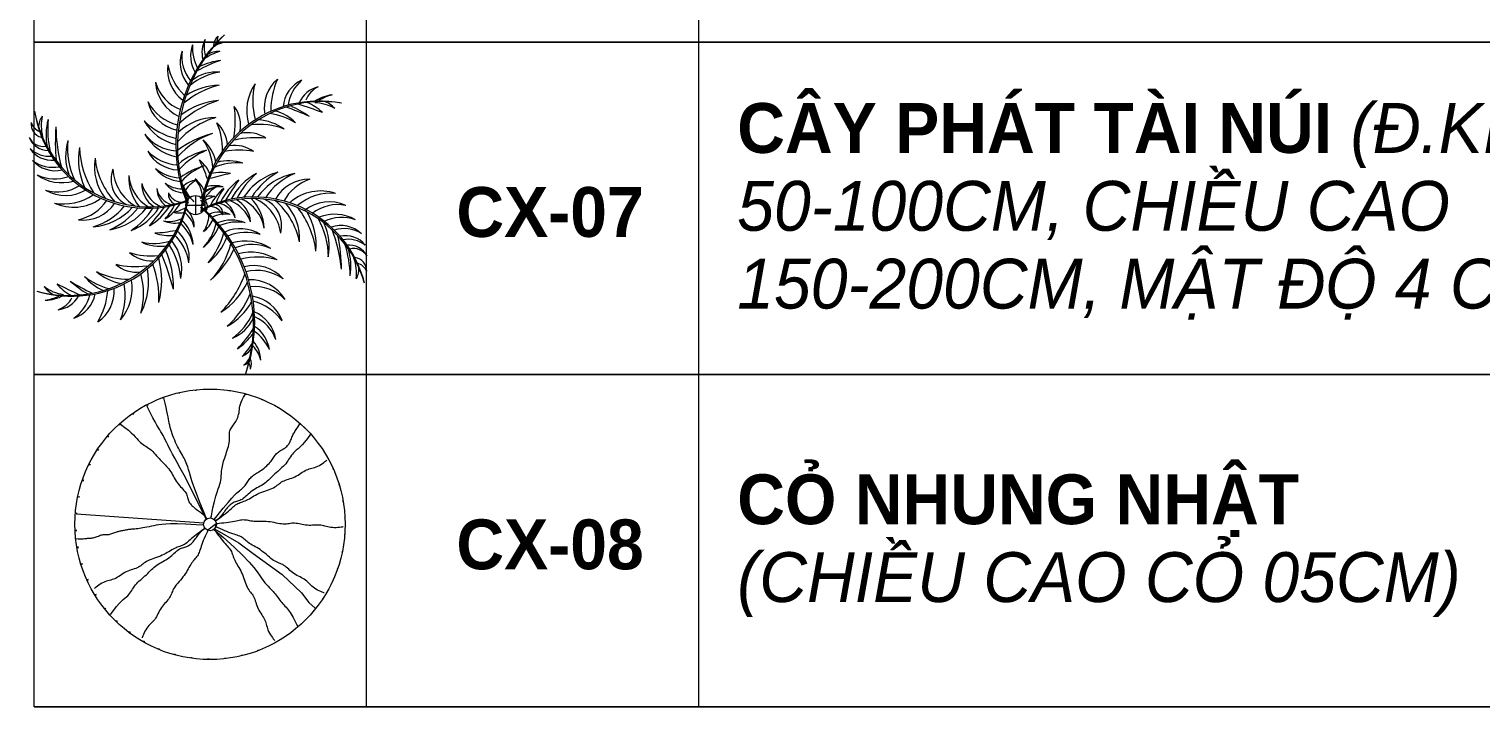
# Model space of a CAD drawing. Header units: millimetres. Extents: x 5357 to 259384, y -16348 to 109893.
# Drawn here: x 196796 to 214283, y 3292 to 11450 of the extents above; entities that cross this region are included whole.
import ezdxf

# ---------------------------------------------------------------- set-up
doc = ezdxf.new("R2010")
doc.units = ezdxf.units.MM
for name, color, linetype, lineweight in [('0-4', 94, 'Continuous', 9), ('A-DETL-THIN', 151, 'Continuous', 9), ('CAY PHAT TAI NUI_dwg-1', 7, 'Continuous', 9), ('G-ANNO-TEXT-1', 7, 'Continuous', 9), ('ke bong', 7, 'Continuous', 9), ('L-PLNT', 71, 'Continuous', 9)]:
    doc.layers.add(name, color=color, linetype=linetype, lineweight=lineweight)
doc.styles.add('Arial_B_2', font='arialbd_0.ttf', dxfattribs={"width": 0.95, "height": 600})

# ---------------------------------------------------------------- blocks, each defined once
blk = doc.blocks.new('CAY PHAT TAI NUI_dwg-2202034-CẢNH QUAN_GHI CHÚ KỸ THUẬT')
at = {"layer": 'ke bong'}
for p, q in [((5025, 9446), (5025, 9215)), ((4909, 9331), (5140, 9331))]:
    blk.add_line(p, q, dxfattribs=at)
blk.add_circle((5025, 9331), 115, dxfattribs=at)
for centre, radius, start, end in [((6607, 10045), 1817, 132.6655, 202.0611), ((6699, 10034), 1889, 134.4929, 201.0725), ((5359, 11127), 392, 160.4234, 210.435), ((5522, 11227), 533, 176.5724, 207.5063), ((5452, 11167), 348, 153.5375, 193.5552), ((5488, 11235), 358, 165.8758, 197.2634), ((5384, 11062), 221, 98.9889, 134.5565), ((5402, 11240), 159, 129.8765, 177.3831), ((5321, 11192), 92.7, 72.3495, 118.8394), ((5416, 11295), 133, 150.0492, 183.9567), ((5164, 10968), 475, 173.6919, 232.0994), ((5361, 11146), 681, 190.6526, 226.6689), ((5268, 11046), 426, 160.9738, 220.018), ((5316, 11118), 455, 171.5441, 219.4959), ((5790, 9672), 1475, 108.2479, 120.279), ((5457, 10174), 908, 98.1075, 114.8799), ((5458, 10661), 537, 105.1462, 127.4691), ((5302, 10919), 260, 86.5707, 121.104), ((5413, 10239), 698, 97.7367, 130.2132), ((5277, 10456), 476, 85.0356, 127.2973), ((6307, 10502), 453, 130.5291, 189.4624), ((6814, 10481), 880, 155.5161, 180.8777), ((5037, 10843), 494, 183.9122, 244.6665), ((5023, 10947), 498, 196.0518, 249.1113), ((5550, 9785), 1017, 103.6674, 130.6694), ((5324, 10042), 732, 91.1382, 124.0248), ((6213, 10466), 571, 145.2695, 196.441), ((6517, 10583), 802, 164.9316, 196.0539), ((6468, 10483), 388, 115.1104, 175.1685), ((6637, 10463), 499, 131.8546, 171.2598), ((6582, 10431), 333, 103.3982, 156.4869), ((6630, 10487), 295, 114.9497, 158.8367), ((4899, 10683), 460, 193.1436, 257.542), ((4942, 10834), 553, 207.4653, 256.2646), ((5654, 9449), 1193, 107.2093, 133.4993), ((5375, 9724), 868, 94.8524, 127.2209), ((6520, 9150), 1434, 79.4254, 175.9631), ((6555, 9113), 1464, 81.0545, 175.1756), ((4397, 10349), 1109, 349.3845, 8.7831), ((5199, 10292), 371, 347.8793, 37.5984), ((5252, 7984), 2671, 64.5854, 71.0796), ((5349, 8824), 1890, 56.3077, 64.245), ((4350, 4573), 6272, 69.406, 72.2405), ((6110, 9963), 656, 47.2245, 66.3575), ((6731, 10181), 480, 97.2797, 124.4634), ((6450, 10072), 491, 58.9885, 88.6049), ((6839, 10046), 634, 105.42, 120.9079), ((6501, 10333), 257, 38.3487, 73.8532), ((3210, 10307), 164, 173.6087, 255.3147), ((3218, 10384), 181, 199.2253, 246.7417), ((4465, 10711), 1400, 190.2203, 290.1421), ((4447, 10669), 1375, 188.6175, 290.9058), ((3352, 10272), 215, 143.1261, 181.9236), ((3738, 10287), 569, 168.36, 193.4581), ((3946, 10174), 720, 164.9542, 191.1318), ((4535, 10250), 1289, 175.0476, 192.4111), ((4969, 10916), 801, 225.5325, 257.3267), ((4930, 10649), 605, 210.2813, 256.7926), ((5552, 9433), 993, 106.4031, 138.081), ((5271, 9718), 667, 89.9, 132.4205), ((4515, 9989), 838, 359.6532, 23.468), ((5019, 10033), 392, 2.9263, 47.5949), ((5750, 9771), 586, 53.9406, 86.7899), ((5828, 9693), 746, 57.193, 82.7939), ((5847, 9942), 540, 44.4905, 74.8429), ((3196, 10232), 195, 206.2075, 278.3171), ((3259, 10244), 257, 202.53, 269.2067), ((5645, 10089), 2307, 175.4785, 185.487), ((5305, 10290), 1960, 180.5402, 194.9077), ((4912, 10476), 576, 210.3308, 258.2326), ((4825, 10500), 517, 217.4708, 266.0439), ((5520, 9046), 1181, 104.1189, 126.9152), ((5525, 9299), 940, 108.1558, 139.078), ((5660, 9832), 371, 54.8217, 104.5408), ((5794, 9482), 821, 68.5185, 97.1248), ((3295, 10190), 318, 214.5411, 275.4551), ((3268, 10262), 344, 226.9372, 274.4317), ((4120, 9919), 658, 163.4115, 199.2714), ((4399, 10018), 915, 174.4333, 204.6254), ((4404, 9878), 787, 169.2846, 205.0198), ((4700, 10054), 1070, 181.598, 212.3759), ((4832, 10192), 437, 209.251, 267.4647), ((4844, 10363), 549, 224.3227, 265.8007), ((5312, 9248), 757, 101.5461, 130.3104), ((5521, 9125), 938, 112.642, 137.4329), ((4581, 9745), 654, 3.4409, 34.7173), ((4795, 9755), 486, 11.1959, 48.3015), ((5552, 9155), 838, 78.0495, 101.8643), ((5495, 9658), 392, 53.9226, 98.5912), ((5751, 9033), 1109, 83.637, 103.0356), ((3309, 10193), 407, 232.7631, 281.0044), ((3340, 10116), 371, 221.6824, 282.5793), ((4430, 9794), 621, 170.7591, 217.8247), ((4697, 9981), 884, 185.6411, 223.5203), ((5355, 8975), 857, 105.2804, 126.3421), ((5355, 9184), 658, 110.0896, 138.9984), ((4735, 9482), 519, 23.4136, 49.3727), ((3350, 9012), 1928, 19.23, 26.6394), ((5515, 9185), 654, 83.0252, 114.3015), ((5424, 9379), 486, 69.441, 106.5465), ((3416, 10120), 519, 235.0666, 285.6208), ((3333, 10163), 515, 245.4761, 288.9065), ((4351, 9642), 342, 158.8472, 243.0968), ((4576, 9791), 545, 182.7548, 239.8242), ((4686, 9717), 463, 183.7789, 241.043), ((4763, 9659), 540, 177.157, 219.4208), ((4888, 10069), 456, 221.0382, 264.3552), ((4861, 10166), 507, 231.3553, 266.6037), ((5066, 9356), 276, 95.894, 134.6668), ((5197, 9318), 351, 116.9691, 150.5256), ((4784, 9425), 324, 3.0252, 42.9115), ((4781, 9340), 389, 22.3429, 51.7944), ((5772, 7809), 1928, 99.6827, 107.092), ((5331, 9204), 519, 76.9493, 102.9084), ((5972, 9054), 717, 126.2722, 154.0079), ((9280, 7020), 4556, 145.0164, 148.7416), ((6072, 9096), 688, 116.7081, 153.6869), ((6387, 8969), 969, 130.1064, 152.7587), ((6201, 9045), 705, 105.0601, 147.7387), ((6458, 8945), 896, 119.4093, 147.3895), ((6348, 9013), 709, 100.2908, 144.0247), ((6493, 9019), 742, 111.436, 147.2707), ((6398, 9180), 464, 89.3204, 151.136), ((6597, 9096), 581, 109.4272, 151.0014), ((3364, 9986), 496, 253.0795, 302.6056), ((3460, 9933), 486, 240.2787, 301.8143), ((3441, 9970), 625, 259.4757, 304.2065), ((4812, 9710), 448, 195.2039, 241.2333), ((4704, 9582), 324, 178.1536, 236.2901), ((4849, 9546), 290, 183.2996, 229.6206), ((4811, 9583), 258, 192.0811, 252.8057), ((4892, 9769), 290, 216.7085, 267.5007), ((4865, 9866), 339, 232.7518, 269.7736), ((4818, 9456), 117, 169.3573, 249.7771), ((4872, 9546), 183, 202.0223, 262.5403), ((5434, 9794), 602, 201.4489, 224.7395), ((5156, 9605), 284, 186.3094, 223.0804), ((5335, 9265), 290, 100.082, 150.8741), ((5434, 9247), 339, 116.1252, 153.147), ((5323, 9229), 324, 83.4105, 123.2969), ((5256, 9176), 389, 74.5276, 103.9792), ((5735, 9074), 587, 128.9882, 154.5528), ((5886, 9138), 651, 143.0281, 161.2689), ((6535, 8936), 565, 71.5751, 130.1478), ((6661, 8850), 625, 85.1523, 129.8831), ((3500, 9708), 1464, 254.7886, 348.9098), ((3531, 9668), 1434, 253.1595, 349.6972), ((3557, 9871), 565, 245.8985, 304.4712), ((3481, 9718), 581, 283.7506, 325.3247), ((3670, 9614), 464, 263.6437, 325.4594), ((3591, 9784), 742, 285.7594, 321.594), ((3736, 9776), 709, 274.6142, 318.3481), ((3633, 9854), 896, 293.7326, 321.7128), ((3879, 9730), 705, 279.3835, 322.062), ((4003, 9666), 688, 291.0314, 328.0102), ((3702, 9823), 969, 304.4297, 327.082), ((4106, 9698), 717, 300.5955, 328.3312), ((1015, 12049), 4556, 319.3398, 323.065), ((4340, 9655), 587, 303.3116, 328.8762), ((4183, 9606), 651, 317.3515, 335.5923), ((4675, 9726), 486, 279.2039, 298.4231), ((4721, 9069), 290, 359.5026, 50.2948), ((3835, 7890), 1889, 341.9561, 48.5357), ((4973, 9247), 183, 5.2465, 51.9003), ((3922, 7923), 1817, 340.1287, 49.5243), ((5715, 8010), 1400, 15.8969, 115.8188), ((5389, 8967), 486, 105.4698, 124.689), ((5729, 8054), 1375, 14.2942, 116.5824), ((5218, 9165), 274, 81.1818, 112.0501), ((5052, 9317), 117, 332.5815, 32.6083), ((5195, 9130), 183, 27.699, 88.2169), ((5240, 9225), 117, 355.0339, 75.4538), ((5259, 9099), 258, 17.7578, 78.4823), ((5218, 9132), 290, 8.9763, 55.2972), ((5271, 8972), 448, 20.8805, 66.9099), ((5366, 9110), 324, 3.8302, 61.9668), ((5397, 8978), 463, 9.4556, 66.7197), ((5315, 9028), 540, 2.8337, 45.0974), ((5514, 8915), 545, 8.4315, 65.5008), ((5723, 9086), 342, 344.5238, 68.7734), ((5412, 8714), 884, 11.3177, 49.1969), ((5659, 8926), 621, 356.4358, 43.5014), ((5416, 8641), 1070, 7.2747, 38.0526), ((6638, 8884), 486, 65.9553, 127.491), ((6739, 8841), 496, 78.7561, 128.2822), ((4713, 9459), 324, 257.1446, 297.031), ((4785, 9504), 389, 248.2617, 277.7133), ((4824, 9511), 274, 254.9159, 285.7842), ((4506, 8735), 507, 14.1494, 49.3978), ((4543, 8828), 456, 3.8323, 47.1493), ((4685, 8976), 339, 15.5459, 52.5677), ((4636, 9264), 658, 317.5529, 346.4616), ((4837, 9218), 351, 324.4323, 357.9888), ((4971, 9245), 276, 303.3573, 342.13), ((5316, 8958), 290, 64.1718, 114.9639), ((5385, 8885), 339, 80.215, 117.2368), ((5458, 8694), 456, 68.5015, 111.8185), ((5527, 8621), 507, 78.8186, 114.0669), ((5693, 8846), 787, 354.9612, 30.6965), ((5712, 8707), 915, 0.11, 30.302), ((6700, 8702), 519, 60.7432, 111.2974), ((6787, 8667), 515, 71.1528, 114.5832), ((5980, 8833), 658, 349.0881, 24.948), ((4421, 10920), 1928, 273.4168, 280.8261), ((4707, 9485), 519, 250.6834, 276.6425), ((4401, 8567), 549, 7.1168, 48.5948), ((4514, 8696), 437, 352.0451, 50.2588), ((4540, 9450), 857, 312.7436, 333.8053), ((4461, 9240), 938, 320.1052, 344.8961), ((4704, 9227), 757, 309.0093, 337.7736), ((5565, 8611), 437, 56.7143, 114.928), ((5633, 8454), 549, 71.7859, 113.264), ((6775, 8714), 371, 47.3591, 108.2559), ((4837, 8347), 1960, 6.2169, 20.5843), ((6814, 8641), 407, 58.4397, 106.6811), ((4479, 8513), 2307, 1.1551, 11.1637), ((6828, 8645), 318, 40.2177, 101.1317), ((6862, 8576), 344, 52.6139, 100.1084), ((4493, 9557), 838, 251.7836, 275.5984), ((4495, 9051), 392, 227.6568, 272.3253), ((4526, 9524), 654, 256.7593, 288.0357), ((4596, 9321), 486, 243.1751, 280.2806), ((3674, 8351), 1086, 358.2571, 23.9141), ((3954, 8364), 900, 5.4665, 32.5493), ((4328, 8562), 534, 347.879, 38.8732), ((4537, 9084), 940, 315.619, 346.5413), ((4425, 9310), 1181, 311.5821, 334.3785), ((5625, 8323), 576, 57.794, 105.6958), ((5712, 8341), 517, 64.934, 113.5071), ((5689, 8160), 605, 57.7445, 104.2558), ((5600, 8463), 1289, 0.7243, 18.0878), ((6869, 8594), 257, 28.2066, 94.8834), ((6178, 8596), 720, 350.6309, 16.8085), ((6930, 8613), 195, 31.8841, 103.9938), ((4308, 9701), 1109, 257.3711, 276.7697), ((4311, 8896), 371, 228.5558, 278.2749), ((3559, 8231), 1027, 355.921, 22.071), ((3589, 8426), 1030, 344.9174, 15.2332), ((1984, 7623), 2861, 14.0564, 22.8618), ((5777, 7905), 801, 72.9957, 104.79), ((5731, 8144), 460, 40.6068, 105.0053), ((6397, 8505), 569, 354.0366, 19.1347), ((6924, 8537), 164, 359.2853, 80.9914), ((6779, 8557), 215, 328.8028, 7.6003), ((6923, 8459), 181, 24.902, 72.4184), ((4919, 10689), 2671, 238.3195, 244.8137), ((4730, 9864), 1890, 230.0418, 237.9791), ((4114, 8808), 540, 218.2246, 248.577), ((4159, 9052), 746, 230.9271, 256.528), ((4216, 9259), 821, 242.2526, 270.8589), ((4229, 8966), 586, 227.6747, 260.5241), ((3693, 8327), 571, 319.0036, 10.1751), ((3518, 8264), 883, 344.6764, 16.0059), ((3620, 8412), 841, 333.0371, 10.588), ((4492, 8891), 1193, 314.6726, 340.9626), ((4867, 8776), 868, 302.3156, 334.6841), ((5763, 7991), 553, 54.9285, 103.7278), ((5683, 7939), 494, 31.3755, 92.1297), ((3500, 8743), 491, 232.7226, 262.339), ((3421, 8490), 257, 212.0828, 247.5873), ((3209, 8666), 480, 271.0138, 298.1976), ((3116, 8812), 634, 279.1542, 294.6421), ((6188, 13981), 6272, 243.1401, 245.9747), ((3850, 8815), 656, 220.9587, 240.0916), ((3329, 8401), 333, 277.1323, 330.2211), ((3437, 8337), 388, 288.8445, 348.9026), ((3272, 8376), 499, 305.5887, 344.9939), ((3595, 8301), 453, 304.2632, 3.1965), ((3094, 8377), 880, 329.2502, 354.6118), ((3377, 8243), 802, 338.6657, 9.788), ((4740, 8641), 1017, 311.1306, 338.1326), ((5743, 7853), 498, 43.515, 96.5745), ((5628, 7769), 475, 21.1552, 79.5627), ((3276, 8351), 295, 288.6838, 332.5709), ((5059, 8518), 732, 298.6014, 331.488), ((5535, 7520), 681, 38.1159, 74.1321), ((5571, 7652), 426, 8.437, 67.4813), ((5071, 8302), 698, 305.1999, 337.6764), ((5291, 8171), 476, 292.4989, 334.7606), ((5528, 7538), 392, 7.8866, 57.8982), ((5562, 7566), 455, 19.0073, 66.9591), ((4475, 8630), 1475, 315.7112, 327.7422), ((5002, 8339), 908, 305.5707, 322.3431), ((5430, 7375), 533, 24.0356, 54.9695), ((5225, 7906), 537, 312.6095, 334.9323), ((5482, 7749), 260, 294.034, 328.5673), ((5464, 7384), 358, 13.3391, 44.7266), ((5464, 7460), 348, 1.0007, 41.0185), ((5476, 7585), 221, 306.4521, 342.0198), ((5592, 7498), 92.7, 279.8128, 326.3027), ((5555, 7363), 133, 357.5124, 31.4199), ((5542, 7418), 159, 337.3398, 24.8463)]:
    blk.add_arc(centre, radius, start, end, dxfattribs=at)
blk = doc.blocks.new('Family - ___-2202001-CẢNH QUAN_GHI CHÚ KỸ THUẬT')
at = {"layer": 'L-PLNT'}
for p, q in [((4660, 6947), (4645, 7010)), ((5588, 6988), (5605, 7020)), ((5605, 7020), (5629, 7055)), ((4479, 6837), (4439, 6916)), ((4512, 6773), (4479, 6837)), ((4673, 6895), (4660, 6947)), ((4683, 6851), (4673, 6895)), ((4690, 6814), (4683, 6851)), ((5546, 6813), (5551, 6831)), ((5551, 6831), (5554, 6850)), ((5554, 6850), (5556, 6870)), ((5556, 6870), (5558, 6890)), ((5558, 6890), (5562, 6911)), ((5562, 6911), (5567, 6934)), ((5567, 6934), (5575, 6960)), ((5575, 6960), (5588, 6988)), ((4124, 6695), (4177, 6656)), ((4177, 6656), (4219, 6622)), ((4540, 6723), (4512, 6773)), ((4562, 6683), (4540, 6723)), ((4581, 6651), (4562, 6683)), ((4597, 6625), (4581, 6651)), ((4696, 6783), (4690, 6814)), ((4701, 6755), (4696, 6783)), ((4706, 6730), (4701, 6755)), ((4710, 6706), (4706, 6730)), ((4716, 6681), (4710, 6706)), ((4722, 6656), (4716, 6681)), ((4730, 6631), (4722, 6656)), ((5450, 6640), (5458, 6652)), ((5458, 6652), (5466, 6664)), ((5466, 6664), (5475, 6675)), ((5475, 6675), (5484, 6688)), ((5484, 6688), (5494, 6700)), ((5494, 6700), (5503, 6714)), ((5503, 6714), (5512, 6728)), ((5512, 6728), (5520, 6744)), ((5520, 6744), (5528, 6760)), ((5528, 6760), (5535, 6777)), ((5535, 6777), (5541, 6795)), ((5541, 6795), (5546, 6813)), ((6248, 6643), (6259, 6660)), ((6259, 6660), (6271, 6679)), ((6271, 6679), (6285, 6702)), ((4219, 6622), (4253, 6592)), ((4253, 6592), (4280, 6565)), ((4280, 6565), (4301, 6542)), ((4301, 6542), (4318, 6522)), ((4318, 6522), (4334, 6504)), ((4334, 6504), (4348, 6489)), ((4348, 6489), (4363, 6475)), ((4363, 6475), (4379, 6463)), ((4610, 6602), (4597, 6625)), ((4623, 6580), (4610, 6602)), ((4635, 6557), (4623, 6580)), ((4648, 6533), (4635, 6557)), ((4662, 6506), (4648, 6533)), ((4676, 6477), (4662, 6506)), ((4692, 6445), (4676, 6477)), ((4737, 6605), (4730, 6631)), ((4746, 6579), (4737, 6605)), ((4755, 6553), (4746, 6579)), ((4765, 6527), (4755, 6553)), ((4776, 6502), (4765, 6527)), ((4787, 6476), (4776, 6502)), ((4799, 6452), (4787, 6476)), ((5428, 6449), (5432, 6471)), ((5432, 6471), (5434, 6492)), ((5434, 6492), (5435, 6512)), ((5435, 6583), (5437, 6599)), ((5435, 6567), (5435, 6583)), ((5435, 6549), (5435, 6567)), ((5435, 6531), (5435, 6549)), ((5435, 6512), (5435, 6531)), ((5437, 6599), (5440, 6613)), ((5440, 6613), (5444, 6627)), ((5444, 6627), (5450, 6640)), ((6155, 6466), (6161, 6476)), ((6161, 6476), (6167, 6487)), ((6167, 6487), (6172, 6499)), ((6172, 6499), (6177, 6512)), ((6177, 6512), (6183, 6524)), ((6183, 6524), (6188, 6537)), ((6188, 6537), (6193, 6550)), ((6193, 6550), (6199, 6563)), ((6199, 6563), (6204, 6575)), ((6204, 6575), (6210, 6586)), ((6210, 6586), (6217, 6596)), ((6217, 6596), (6223, 6607)), ((6223, 6607), (6231, 6618)), ((6231, 6618), (6239, 6630)), ((6239, 6630), (6248, 6643)), ((6341, 6479), (6310, 6445)), ((6375, 6521), (6341, 6479)), ((6413, 6574), (6375, 6521)), ((4379, 6463), (4395, 6451)), ((4395, 6451), (4412, 6440)), ((4412, 6440), (4429, 6430)), ((4429, 6430), (4446, 6419)), ((4446, 6419), (4462, 6407)), ((4462, 6407), (4479, 6395)), ((4479, 6395), (4495, 6381)), ((4495, 6381), (4511, 6365)), ((4511, 6365), (4526, 6349)), ((4526, 6349), (4542, 6332)), ((4542, 6332), (4557, 6315)), ((4557, 6315), (4572, 6298)), ((4572, 6298), (4587, 6280)), ((4709, 6411), (4692, 6445)), ((4729, 6373), (4709, 6411)), ((4751, 6332), (4729, 6373)), ((4776, 6286), (4751, 6332)), ((4811, 6427), (4799, 6452)), ((4823, 6404), (4811, 6427)), ((4835, 6381), (4823, 6404)), ((4846, 6360), (4835, 6381)), ((4858, 6340), (4846, 6360)), ((4868, 6321), (4858, 6340)), ((4878, 6303), (4868, 6321)), ((4888, 6286), (4878, 6303)), ((5378, 6291), (5386, 6314)), ((5386, 6314), (5394, 6336)), ((5394, 6336), (5401, 6359)), ((5401, 6359), (5409, 6382)), ((5409, 6382), (5416, 6405)), ((5416, 6405), (5423, 6427)), ((5423, 6427), (5428, 6449)), ((5962, 6287), (5969, 6298)), ((5969, 6298), (5976, 6309)), ((5976, 6309), (5984, 6320)), ((5984, 6320), (5992, 6330)), ((5992, 6330), (6001, 6340)), ((6001, 6340), (6013, 6350)), ((6013, 6350), (6025, 6359)), ((6025, 6359), (6038, 6368)), ((6038, 6368), (6052, 6377)), ((6052, 6377), (6066, 6386)), ((6066, 6386), (6080, 6394)), ((6080, 6394), (6093, 6403)), ((6093, 6403), (6105, 6411)), ((6105, 6411), (6116, 6420)), ((6116, 6420), (6126, 6428)), ((6126, 6428), (6134, 6437)), ((6134, 6437), (6142, 6446)), ((6142, 6446), (6149, 6456)), ((6149, 6456), (6155, 6466)), ((6170, 6303), (6159, 6287)), ((6181, 6320), (6170, 6303)), ((6193, 6335), (6181, 6320)), ((6207, 6350), (6193, 6335)), ((6223, 6365), (6207, 6350)), ((6240, 6380), (6223, 6365)), ((6261, 6397), (6240, 6380)), ((6284, 6418), (6261, 6397)), ((6310, 6445), (6284, 6418)), ((4587, 6280), (4602, 6264)), ((4602, 6264), (4617, 6248)), ((4617, 6248), (4633, 6232)), ((4633, 6232), (4648, 6217)), ((4648, 6217), (4663, 6202)), ((4663, 6202), (4677, 6187)), ((4677, 6187), (4691, 6172)), ((4691, 6172), (4704, 6156)), ((4704, 6156), (4717, 6139)), ((4717, 6139), (4729, 6122)), ((4729, 6122), (4740, 6104)), ((4806, 6232), (4776, 6286)), ((4842, 6165), (4806, 6232)), ((4888, 6080), (4842, 6165)), ((4897, 6269), (4888, 6286)), ((4905, 6251), (4897, 6269)), ((4914, 6231), (4905, 6251)), ((4923, 6208), (4914, 6231)), ((4932, 6182), (4923, 6208)), ((4942, 6151), (4932, 6182)), ((4953, 6114), (4942, 6151)), ((5339, 6115), (5341, 6133)), ((5341, 6133), (5343, 6151)), ((5343, 6151), (5346, 6170)), ((5346, 6170), (5350, 6189)), ((5350, 6189), (5354, 6209)), ((5354, 6209), (5359, 6228)), ((5359, 6228), (5365, 6249)), ((5365, 6249), (5371, 6270)), ((5371, 6270), (5378, 6291)), ((5776, 6114), (5791, 6123)), ((5791, 6123), (5806, 6132)), ((5806, 6132), (5822, 6143)), ((5822, 6143), (5838, 6154)), ((5838, 6154), (5854, 6167)), ((5854, 6167), (5869, 6180)), ((5869, 6180), (5885, 6194)), ((5885, 6194), (5899, 6208)), ((5899, 6208), (5913, 6222)), ((5913, 6222), (5926, 6236)), ((5926, 6236), (5937, 6249)), ((5937, 6249), (5946, 6262)), ((5946, 6262), (5955, 6275)), ((5955, 6275), (5962, 6287)), ((6016, 6126), (5999, 6111)), ((6034, 6141), (6016, 6126)), ((6051, 6157), (6034, 6141)), ((6068, 6172), (6051, 6157)), ((6084, 6187), (6068, 6172)), ((6099, 6203), (6084, 6187)), ((6113, 6219), (6099, 6203)), ((6126, 6236), (6113, 6219)), ((6138, 6253), (6126, 6236)), ((6148, 6270), (6138, 6253)), ((6159, 6287), (6148, 6270)), ((6313, 6116), (6330, 6127)), ((6330, 6127), (6347, 6136)), ((6347, 6136), (6363, 6145)), ((6363, 6145), (6379, 6151)), ((6379, 6151), (6396, 6156)), ((6396, 6156), (6412, 6161)), ((6412, 6161), (6429, 6165)), ((6429, 6165), (6445, 6169)), ((6445, 6169), (6463, 6174)), ((6463, 6174), (6480, 6180)), ((6480, 6180), (6499, 6188)), ((6499, 6188), (6518, 6198)), ((6518, 6198), (6537, 6210)), ((6537, 6210), (6555, 6222)), ((6555, 6222), (6572, 6234)), ((6572, 6234), (6586, 6245)), ((6586, 6245), (6597, 6253)), ((6597, 6253), (6605, 6259)), ((6605, 6259), (6607, 6261)), ((4740, 6104), (4750, 6085)), ((4750, 6085), (4761, 6066)), ((4761, 6066), (4771, 6047)), ((4771, 6047), (4782, 6028)), ((4782, 6028), (4794, 6010)), ((4794, 6010), (4806, 5992)), ((4806, 5992), (4819, 5975)), ((4819, 5975), (4833, 5958)), ((4833, 5958), (4847, 5942)), ((4944, 5973), (4888, 6080)), ((5012, 5840), (4944, 5973)), ((4966, 6070), (4953, 6114)), ((4983, 6014), (4966, 6070)), ((5006, 5945), (4983, 6014)), ((5300, 5915), (5310, 5946)), ((5310, 5946), (5319, 5973)), ((5319, 5973), (5326, 5997)), ((5326, 5997), (5330, 6019)), ((5330, 6019), (5334, 6040)), ((5334, 6040), (5336, 6060)), ((5336, 6060), (5337, 6078)), ((5337, 6078), (5338, 6097)), ((5338, 6097), (5339, 6115)), ((5603, 5936), (5613, 5946)), ((5613, 5946), (5623, 5957)), ((5623, 5957), (5632, 5968)), ((5632, 5968), (5640, 5979)), ((5640, 5979), (5649, 5991)), ((5649, 5991), (5657, 6003)), ((5657, 6003), (5665, 6015)), ((5665, 6015), (5674, 6027)), ((5674, 6027), (5682, 6039)), ((5682, 6039), (5691, 6050)), ((5691, 6050), (5701, 6061)), ((5701, 6061), (5712, 6071)), ((5712, 6071), (5723, 6081)), ((5723, 6081), (5735, 6089)), ((5735, 6089), (5748, 6098)), ((5748, 6098), (5762, 6106)), ((5762, 6106), (5776, 6114)), ((5804, 5948), (5785, 5937)), ((5822, 5958), (5804, 5948)), ((5840, 5970), (5822, 5958)), ((5858, 5981), (5840, 5970)), ((5874, 5994), (5858, 5981)), ((5890, 6007), (5874, 5994)), ((5906, 6021), (5890, 6007)), ((5921, 6036), (5906, 6021)), ((5936, 6051), (5921, 6036)), ((5951, 6066), (5936, 6051)), ((5966, 6081), (5951, 6066)), ((5982, 6096), (5966, 6081)), ((5999, 6111), (5982, 6096)), ((5982, 5939), (5997, 5949)), ((5997, 5949), (6011, 5959)), ((6011, 5959), (6024, 5969)), ((6024, 5969), (6037, 5980)), ((6037, 5980), (6050, 5989)), ((6050, 5989), (6064, 5999)), ((6064, 5999), (6078, 6007)), ((6078, 6007), (6094, 6014)), ((6094, 6014), (6111, 6021)), ((6111, 6021), (6129, 6027)), ((6129, 6027), (6147, 6033)), ((6147, 6033), (6166, 6039)), ((6166, 6039), (6186, 6046)), ((6186, 6046), (6205, 6054)), ((6205, 6054), (6224, 6062)), ((6224, 6062), (6242, 6072)), ((6242, 6072), (6261, 6082)), ((6261, 6082), (6278, 6094)), ((6278, 6094), (6296, 6105)), ((6296, 6105), (6313, 6116)), ((4847, 5942), (4861, 5927)), ((4861, 5927), (4875, 5912)), ((4875, 5912), (4887, 5897)), ((4887, 5897), (4899, 5883)), ((4899, 5883), (4908, 5869)), ((4908, 5869), (4916, 5855)), ((4916, 5855), (4921, 5841)), ((4921, 5841), (4926, 5828)), ((4926, 5828), (4930, 5814)), ((4930, 5814), (4934, 5801)), ((4934, 5801), (4938, 5788)), ((4938, 5788), (4943, 5775)), ((4943, 5775), (4948, 5762)), ((5037, 5859), (5006, 5945)), ((5095, 5675), (5012, 5840)), ((5078, 5754), (5037, 5859)), ((5255, 5766), (5272, 5828)), ((5272, 5828), (5287, 5877)), ((5287, 5877), (5300, 5915)), ((5419, 5754), (5464, 5805)), ((5464, 5805), (5497, 5841)), ((5497, 5841), (5521, 5865)), ((5521, 5865), (5540, 5881)), ((5546, 5772), (5533, 5768)), ((5540, 5881), (5555, 5893)), ((5560, 5777), (5546, 5772)), ((5555, 5893), (5568, 5904)), ((5574, 5783), (5560, 5777)), ((5568, 5904), (5581, 5914)), ((5588, 5790), (5574, 5783)), ((5581, 5914), (5592, 5925)), ((5602, 5800), (5588, 5790)), ((5592, 5925), (5603, 5936)), ((5616, 5811), (5602, 5800)), ((5610, 5767), (5625, 5773)), ((5630, 5824), (5616, 5811)), ((5625, 5773), (5641, 5780)), ((5645, 5837), (5630, 5824)), ((5641, 5780), (5658, 5789)), ((5661, 5851), (5645, 5837)), ((5658, 5789), (5675, 5798)), ((5677, 5865), (5661, 5851)), ((5675, 5798), (5693, 5809)), ((5693, 5879), (5677, 5865)), ((5710, 5892), (5693, 5879)), ((5693, 5809), (5711, 5820)), ((5728, 5905), (5710, 5892)), ((5711, 5820), (5730, 5831)), ((5747, 5916), (5728, 5905)), ((5730, 5831), (5750, 5842)), ((5766, 5927), (5747, 5916)), ((5750, 5842), (5771, 5853)), ((5785, 5937), (5766, 5927)), ((5771, 5853), (5792, 5863)), ((5792, 5863), (5814, 5872)), ((5814, 5872), (5837, 5881)), ((5837, 5881), (5860, 5889)), ((5860, 5889), (5883, 5897)), ((5883, 5897), (5905, 5904)), ((5905, 5904), (5926, 5912)), ((5926, 5912), (5946, 5921)), ((5946, 5921), (5965, 5929)), ((5965, 5929), (5982, 5939)), ((5125, 5502), (3592, 5610)), ((4948, 5762), (4956, 5750)), ((4956, 5750), (4965, 5737)), ((4965, 5737), (4975, 5725)), ((4975, 5725), (4986, 5713)), ((4986, 5713), (4998, 5702)), ((4998, 5702), (5010, 5691)), ((5010, 5691), (5023, 5680)), ((5023, 5680), (5036, 5670)), ((5036, 5670), (5049, 5661)), ((5049, 5661), (5061, 5652)), ((5061, 5652), (5073, 5643)), ((5073, 5643), (5085, 5634)), ((5130, 5626), (5078, 5754)), ((5085, 5634), (5097, 5625)), ((5156, 5553), (5095, 5675)), ((5097, 5625), (5109, 5616)), ((5109, 5616), (5120, 5606)), ((5120, 5606), (5131, 5596)), ((5160, 5556), (5130, 5626)), ((5217, 5592), (5237, 5688)), ((5237, 5688), (5255, 5766)), ((5287, 5593), (5361, 5685)), ((5344, 5601), (5334, 5590)), ((5339, 5582), (5361, 5599)), ((5353, 5613), (5344, 5601)), ((5361, 5625), (5353, 5613)), ((5361, 5685), (5419, 5754)), ((5370, 5637), (5361, 5625)), ((5361, 5599), (5383, 5616)), ((5379, 5650), (5370, 5637)), ((5389, 5662), (5379, 5650)), ((5383, 5616), (5403, 5632)), ((5399, 5675), (5389, 5662)), ((5409, 5688), (5399, 5675)), ((5403, 5632), (5422, 5648)), ((5420, 5700), (5409, 5688)), ((5432, 5712), (5420, 5700)), ((5422, 5648), (5439, 5663)), ((5443, 5723), (5432, 5712)), ((5439, 5663), (5455, 5677)), ((5456, 5733), (5443, 5723)), ((5455, 5677), (5470, 5690)), ((5468, 5742), (5456, 5733)), ((5481, 5750), (5468, 5742)), ((5470, 5690), (5483, 5702)), ((5494, 5756), (5481, 5750)), ((5483, 5702), (5497, 5713)), ((5507, 5760), (5494, 5756)), ((5497, 5713), (5510, 5723)), ((5520, 5764), (5507, 5760)), ((5510, 5723), (5523, 5732)), ((5533, 5768), (5520, 5764)), ((5523, 5732), (5537, 5739)), ((5537, 5739), (5551, 5745)), ((5551, 5745), (5565, 5751)), ((5565, 5751), (5579, 5756)), ((5579, 5756), (5594, 5761)), ((5594, 5761), (5610, 5767)), ((4198, 5423), (4187, 5421)), ((4208, 5425), (4198, 5423)), ((4219, 5426), (4208, 5425)), ((4230, 5428), (4219, 5426)), ((4242, 5429), (4230, 5428)), ((4255, 5430), (4242, 5429)), ((4268, 5430), (4255, 5430)), ((4282, 5431), (4268, 5430)), ((4297, 5433), (4282, 5431)), ((4313, 5434), (4297, 5433)), ((4331, 5436), (4313, 5434)), ((4350, 5439), (4331, 5436)), ((4371, 5442), (4350, 5439)), ((4393, 5446), (4371, 5442)), ((4417, 5451), (4393, 5446)), ((4442, 5456), (4417, 5451)), ((4469, 5461), (4442, 5456)), ((4496, 5467), (4469, 5461)), ((4525, 5473), (4496, 5467)), ((4554, 5479), (4525, 5473)), ((4585, 5484), (4554, 5479)), ((4621, 5489), (4585, 5484)), ((4667, 5493), (4621, 5489)), ((4727, 5495), (4667, 5493)), ((4805, 5495), (4727, 5495)), ((4906, 5491), (4805, 5495)), ((5034, 5485), (4906, 5491)), ((5125, 5479), (5034, 5485)), ((5125, 5431), (5102, 5414)), ((5103, 5412), (5114, 5423)), ((5114, 5423), (5126, 5433)), ((5141, 5442), (5125, 5431)), ((5126, 5433), (5140, 5444)), ((5131, 5596), (5141, 5584)), ((5141, 5584), (5152, 5572)), ((5152, 5572), (5162, 5559)), ((5162, 5559), (5163, 5557)), ((5277, 5496), (5175, 5418)), ((5212, 5566), (5217, 5592)), ((5247, 5429), (5362, 5332)), ((5250, 5431), (5251, 5430)), ((5251, 5430), (5267, 5406)), ((5252, 5547), (5287, 5593)), ((5282, 5497), (5256, 5437)), ((5256, 5437), (5547, 5266)), ((5266, 5531), (5269, 5532)), ((5277, 5536), (5267, 5529)), ((5269, 5532), (5292, 5549)), ((5272, 5461), (5277, 5496)), ((5276, 5459), (5272, 5461)), ((5301, 5447), (5276, 5459)), ((5291, 5547), (5277, 5536)), ((5310, 5499), (5282, 5497)), ((5303, 5557), (5291, 5547)), ((5292, 5549), (5315, 5565)), ((5327, 5435), (5301, 5447)), ((5314, 5568), (5303, 5557)), ((5339, 5502), (5310, 5499)), ((5325, 5578), (5314, 5568)), ((5315, 5565), (5339, 5582)), ((5334, 5590), (5325, 5578)), ((5354, 5423), (5327, 5435)), ((5367, 5505), (5339, 5502)), ((5380, 5412), (5354, 5423)), ((5396, 5508), (5367, 5505)), ((5423, 5512), (5396, 5508)), ((5449, 5516), (5423, 5512)), ((5473, 5520), (5449, 5516)), ((5495, 5524), (5473, 5520)), ((5515, 5529), (5495, 5524)), ((5535, 5533), (5515, 5529)), ((5553, 5536), (5535, 5533)), ((5570, 5539), (5553, 5536)), ((5586, 5541), (5570, 5539)), ((5602, 5542), (5586, 5541)), ((5617, 5541), (5602, 5542)), ((5633, 5540), (5617, 5541)), ((5648, 5538), (5633, 5540)), ((5663, 5535), (5648, 5538)), ((5678, 5532), (5663, 5535)), ((5694, 5529), (5678, 5532)), ((5711, 5527), (5694, 5529)), ((5729, 5525), (5711, 5527)), ((5747, 5524), (5729, 5525)), ((5767, 5524), (5747, 5524)), ((5788, 5524), (5767, 5524)), ((5809, 5524), (5788, 5524)), ((5831, 5524), (5809, 5524)), ((5854, 5524), (5831, 5524)), ((5877, 5523), (5854, 5524)), ((5900, 5521), (5877, 5523)), ((5924, 5518), (5900, 5521)), ((5948, 5514), (5924, 5518)), ((5972, 5510), (5948, 5514)), ((5996, 5505), (5972, 5510)), ((6019, 5501), (5996, 5505)), ((6041, 5497), (6019, 5501)), ((6063, 5494), (6041, 5497)), ((6083, 5492), (6063, 5494)), ((6103, 5492), (6083, 5492)), ((6121, 5493), (6103, 5492)), ((6138, 5495), (6121, 5493)), ((6155, 5497), (6138, 5495)), ((6171, 5500), (6155, 5497)), ((6187, 5502), (6171, 5500)), ((6203, 5503), (6187, 5502)), ((6220, 5503), (6203, 5503)), ((6238, 5501), (6220, 5503)), ((6256, 5499), (6238, 5501)), ((6274, 5495), (6256, 5499)), ((6293, 5491), (6274, 5495)), ((6313, 5487), (6293, 5491)), ((6333, 5483), (6313, 5487)), ((6353, 5480), (6333, 5483)), ((6374, 5478), (6353, 5480)), ((6395, 5477), (6374, 5478)), ((6416, 5477), (6395, 5477)), ((6437, 5478), (6416, 5477)), ((6458, 5479), (6437, 5478)), ((6478, 5480), (6458, 5479)), ((6498, 5481), (6478, 5480)), ((6517, 5481), (6498, 5481)), ((6536, 5480), (6517, 5481)), ((6553, 5477), (6536, 5480)), ((6570, 5473), (6553, 5477)), ((6586, 5469), (6570, 5473)), ((6602, 5464), (6586, 5469)), ((6619, 5459), (6602, 5464)), ((6637, 5455), (6619, 5459)), ((6655, 5452), (6637, 5455)), ((6675, 5450), (6655, 5452)), ((6697, 5449), (6675, 5450)), ((6719, 5449), (6697, 5449)), ((6741, 5451), (6719, 5449)), ((6761, 5452), (6741, 5451)), ((6779, 5455), (6761, 5452)), ((6793, 5456), (6779, 5455)), ((6802, 5458), (6793, 5456)), ((6806, 5458), (6802, 5458)), ((3612, 5312), (3584, 5314)), ((3635, 5310), (3612, 5312)), ((3655, 5310), (3635, 5310)), ((3673, 5311), (3655, 5310)), ((3688, 5313), (3673, 5311)), ((3701, 5314), (3688, 5313)), ((3712, 5316), (3701, 5314)), ((3723, 5318), (3712, 5316)), ((3733, 5318), (3723, 5318)), ((3742, 5319), (3733, 5318)), ((3751, 5319), (3742, 5319)), ((3760, 5320), (3751, 5319)), ((3769, 5320), (3760, 5320)), ((3779, 5321), (3769, 5320)), ((3789, 5323), (3779, 5321)), ((3800, 5326), (3789, 5323)), ((3812, 5329), (3800, 5326)), ((3825, 5333), (3812, 5329)), ((3838, 5338), (3825, 5333)), ((3852, 5343), (3838, 5338)), ((3865, 5348), (3852, 5343)), ((3879, 5353), (3865, 5348)), ((3891, 5357), (3879, 5353)), ((3903, 5360), (3891, 5357)), ((3914, 5361), (3903, 5360)), ((3925, 5362), (3914, 5361)), ((3934, 5363), (3925, 5362)), ((3943, 5363), (3934, 5363)), ((3953, 5363), (3943, 5363)), ((3962, 5363), (3953, 5363)), ((3971, 5363), (3962, 5363)), ((3981, 5364), (3971, 5363)), ((3992, 5367), (3981, 5364)), ((4003, 5370), (3992, 5367)), ((4015, 5374), (4003, 5370)), ((4027, 5378), (4015, 5374)), ((4039, 5382), (4027, 5378)), ((4051, 5387), (4039, 5382)), ((4062, 5391), (4051, 5387)), ((4073, 5395), (4062, 5391)), ((4084, 5399), (4073, 5395)), ((4094, 5401), (4084, 5399)), ((4104, 5404), (4094, 5401)), ((4113, 5406), (4104, 5404)), ((4122, 5408), (4113, 5406)), ((4131, 5410), (4122, 5408)), ((4140, 5411), (4131, 5410)), ((4149, 5413), (4140, 5411)), ((4159, 5415), (4149, 5413)), ((4168, 5417), (4159, 5415)), ((4178, 5419), (4168, 5417)), ((4187, 5421), (4178, 5419)), ((4894, 5248), (4880, 5241)), ((4907, 5256), (4894, 5248)), ((4920, 5266), (4907, 5256)), ((4933, 5277), (4920, 5266)), ((4947, 5289), (4933, 5277)), ((4962, 5303), (4947, 5289)), ((4949, 5237), (4961, 5246)), ((4961, 5246), (4973, 5256)), ((4978, 5317), (4962, 5303)), ((4973, 5256), (4985, 5268)), ((4995, 5332), (4978, 5317)), ((4985, 5268), (4997, 5279)), ((5013, 5347), (4995, 5332)), ((4997, 5279), (5008, 5292)), ((5008, 5292), (5018, 5305)), ((5034, 5364), (5013, 5347)), ((5018, 5305), (5028, 5317)), ((5028, 5317), (5038, 5330)), ((5055, 5380), (5034, 5364)), ((5038, 5330), (5047, 5342)), ((5047, 5342), (5056, 5355)), ((5078, 5397), (5055, 5380)), ((5056, 5355), (5064, 5367)), ((5064, 5367), (5073, 5379)), ((5073, 5379), (5082, 5390)), ((5102, 5414), (5078, 5397)), ((5082, 5390), (5092, 5401)), ((5092, 5401), (5103, 5412)), ((5111, 5269), (5103, 5246)), ((5120, 5293), (5111, 5269)), ((5131, 5319), (5120, 5293)), ((5142, 5345), (5131, 5319)), ((5154, 5371), (5142, 5345)), ((5166, 5397), (5154, 5371)), ((5175, 5418), (5166, 5397)), ((5267, 5406), (5284, 5383)), ((5284, 5383), (5301, 5360)), ((5301, 5360), (5318, 5337)), ((5318, 5337), (5335, 5315)), ((5335, 5315), (5351, 5295)), ((5351, 5295), (5367, 5276)), ((5362, 5332), (5494, 5213)), ((5367, 5276), (5382, 5259)), ((5405, 5402), (5380, 5412)), ((5382, 5259), (5396, 5243)), ((5429, 5392), (5405, 5402)), ((5452, 5384), (5429, 5392)), ((5474, 5377), (5452, 5384)), ((5494, 5370), (5474, 5377)), ((5512, 5364), (5494, 5370)), ((5530, 5358), (5512, 5364)), ((5546, 5352), (5530, 5358)), ((5561, 5345), (5546, 5352)), ((5547, 5266), (5721, 5140)), ((5575, 5338), (5561, 5345)), ((5588, 5330), (5575, 5338)), ((5601, 5321), (5588, 5330)), ((5613, 5312), (5601, 5321)), ((5624, 5302), (5613, 5312)), ((5636, 5291), (5624, 5302)), ((5649, 5281), (5636, 5291)), ((5662, 5270), (5649, 5281)), ((5677, 5260), (5662, 5270)), ((5692, 5250), (5677, 5260)), ((5709, 5240), (5692, 5250)), ((4512, 5075), (4491, 5067)), ((4534, 5083), (4512, 5075)), ((4557, 5091), (4534, 5083)), ((4580, 5099), (4557, 5091)), ((4603, 5108), (4580, 5099)), ((4625, 5117), (4603, 5108)), ((4646, 5127), (4625, 5117)), ((4667, 5138), (4646, 5127)), ((4687, 5149), (4667, 5138)), ((4670, 5064), (4688, 5075)), ((4706, 5160), (4687, 5149)), ((4688, 5075), (4706, 5087)), ((4724, 5171), (4706, 5160)), ((4706, 5087), (4724, 5101)), ((4742, 5181), (4724, 5171)), ((4724, 5101), (4740, 5115)), ((4740, 5115), (4756, 5129)), ((4759, 5191), (4742, 5181)), ((4756, 5129), (4771, 5143)), ((4775, 5199), (4759, 5191)), ((4771, 5143), (4786, 5156)), ((4792, 5207), (4775, 5199)), ((4786, 5156), (4801, 5169)), ((4807, 5213), (4792, 5207)), ((4801, 5169), (4815, 5180)), ((4823, 5218), (4807, 5213)), ((4815, 5180), (4829, 5189)), ((4837, 5224), (4823, 5218)), ((4829, 5189), (4843, 5197)), ((4852, 5229), (4837, 5224)), ((4843, 5197), (4857, 5203)), ((4866, 5234), (4852, 5229)), ((4857, 5203), (4870, 5208)), ((4880, 5241), (4866, 5234)), ((4870, 5208), (4884, 5212)), ((4884, 5212), (4897, 5215)), ((4897, 5215), (4910, 5219)), ((4910, 5219), (4923, 5224)), ((4923, 5224), (4936, 5230)), ((4936, 5230), (4949, 5237)), ((5020, 5074), (5010, 5062)), ((5030, 5086), (5020, 5074)), ((5040, 5098), (5030, 5086)), ((5049, 5110), (5040, 5098)), ((5057, 5123), (5049, 5110)), ((5064, 5137), (5057, 5123)), ((5070, 5152), (5064, 5137)), ((5076, 5168), (5070, 5152)), ((5082, 5186), (5076, 5168)), ((5089, 5205), (5082, 5186)), ((5095, 5225), (5089, 5205)), ((5103, 5246), (5095, 5225)), ((5396, 5243), (5409, 5229)), ((5409, 5229), (5421, 5215)), ((5421, 5215), (5432, 5201)), ((5432, 5201), (5442, 5188)), ((5442, 5188), (5450, 5175)), ((5450, 5175), (5458, 5161)), ((5458, 5161), (5464, 5148)), ((5464, 5148), (5469, 5133)), ((5469, 5133), (5475, 5119)), ((5475, 5119), (5480, 5104)), ((5480, 5104), (5485, 5089)), ((5485, 5089), (5492, 5073)), ((5492, 5073), (5499, 5057)), ((5494, 5213), (5595, 5115)), ((5595, 5115), (5672, 5035)), ((5727, 5230), (5709, 5240)), ((5721, 5140), (6071, 4887)), ((5746, 5219), (5727, 5230)), ((5765, 5209), (5746, 5219)), ((5784, 5197), (5765, 5209)), ((5804, 5185), (5784, 5197)), ((5823, 5171), (5804, 5185)), ((5842, 5156), (5823, 5171)), ((5861, 5141), (5842, 5156)), ((5880, 5125), (5861, 5141)), ((5898, 5109), (5880, 5125)), ((5916, 5094), (5898, 5109)), ((5933, 5079), (5916, 5094)), ((5950, 5066), (5933, 5079)), ((4156, 4897), (4138, 4886)), ((4174, 4908), (4156, 4897)), ((4193, 4918), (4174, 4908)), ((4212, 4926), (4193, 4918)), ((4231, 4934), (4212, 4926)), ((4250, 4940), (4231, 4934)), ((4269, 4946), (4250, 4940)), ((4288, 4952), (4269, 4946)), ((4306, 4959), (4288, 4952)), ((4323, 4965), (4306, 4959)), ((4339, 4973), (4323, 4965)), ((4353, 4981), (4339, 4973)), ((4367, 4990), (4353, 4981)), ((4380, 5000), (4367, 4990)), ((4393, 5010), (4380, 5000)), ((4406, 5021), (4393, 5010)), ((4420, 5031), (4406, 5021)), ((4435, 5041), (4420, 5031)), ((4452, 5050), (4435, 5041)), ((4435, 4883), (4451, 4899)), ((4451, 4899), (4466, 4914)), ((4470, 5059), (4452, 5050)), ((4466, 4914), (4481, 4929)), ((4491, 5067), (4470, 5059)), ((4481, 4929), (4496, 4944)), ((4496, 4944), (4511, 4958)), ((4511, 4958), (4527, 4972)), ((4527, 4972), (4543, 4986)), ((4543, 4986), (4559, 4998)), ((4559, 4998), (4577, 5010)), ((4577, 5010), (4595, 5021)), ((4595, 5021), (4613, 5032)), ((4613, 5032), (4632, 5042)), ((4632, 5042), (4651, 5053)), ((4651, 5053), (4670, 5064)), ((4916, 4914), (4903, 4895)), ((4927, 4934), (4916, 4914)), ((4938, 4953), (4927, 4934)), ((4948, 4971), (4938, 4953)), ((4959, 4989), (4948, 4971)), ((4969, 5006), (4959, 4989)), ((4979, 5022), (4969, 5006)), ((4989, 5036), (4979, 5022)), ((5000, 5049), (4989, 5036)), ((5010, 5062), (5000, 5049)), ((5499, 5057), (5507, 5040)), ((5507, 5040), (5517, 5023)), ((5517, 5023), (5527, 5005)), ((5527, 5005), (5538, 4987)), ((5538, 4987), (5550, 4968)), ((5550, 4968), (5561, 4948)), ((5561, 4948), (5571, 4928)), ((5571, 4928), (5581, 4906)), ((5581, 4906), (5591, 4884)), ((5672, 5035), (5727, 4971)), ((5727, 4971), (5768, 4919)), ((5768, 4919), (5797, 4877)), ((5967, 5054), (5950, 5066)), ((5984, 5045), (5967, 5054)), ((6000, 5037), (5984, 5045)), ((6016, 5030), (6000, 5037)), ((6032, 5023), (6016, 5030)), ((6047, 5017), (6032, 5023)), ((6062, 5011), (6047, 5017)), ((6077, 5004), (6062, 5011)), ((6091, 4995), (6077, 5004)), ((6106, 4985), (6091, 4995)), ((6120, 4974), (6106, 4985)), ((6134, 4961), (6120, 4974)), ((6149, 4948), (6134, 4961)), ((6163, 4935), (6149, 4948)), ((6179, 4922), (6163, 4935)), ((6195, 4909), (6179, 4922)), ((6212, 4897), (6195, 4909)), ((6229, 4885), (6212, 4897)), ((3819, 4727), (3812, 4721)), ((3831, 4735), (3819, 4727)), ((3845, 4746), (3831, 4735)), ((3862, 4758), (3845, 4746)), ((3880, 4770), (3862, 4758)), ((3899, 4781), (3880, 4770)), ((3918, 4791), (3899, 4781)), ((3936, 4799), (3918, 4791)), ((3954, 4806), (3936, 4799)), ((3972, 4811), (3954, 4806)), ((3988, 4815), (3972, 4811)), ((4005, 4819), (3988, 4815)), ((4021, 4824), (4005, 4819)), ((4038, 4829), (4021, 4824)), ((4054, 4835), (4038, 4829)), ((4070, 4843), (4054, 4835)), ((4087, 4853), (4070, 4843)), ((4104, 4863), (4087, 4853)), ((4121, 4875), (4104, 4863)), ((4138, 4886), (4121, 4875)), ((4268, 4710), (4279, 4727)), ((4279, 4727), (4291, 4744)), ((4291, 4744), (4304, 4760)), ((4304, 4760), (4318, 4777)), ((4318, 4777), (4333, 4792)), ((4333, 4792), (4349, 4808)), ((4349, 4808), (4366, 4823)), ((4366, 4823), (4383, 4838)), ((4383, 4838), (4401, 4853)), ((4401, 4853), (4418, 4868)), ((4418, 4868), (4435, 4883)), ((4773, 4731), (4763, 4714)), ((4785, 4748), (4773, 4731)), ((4798, 4765), (4785, 4748)), ((4812, 4783), (4798, 4765)), ((4828, 4800), (4812, 4783)), ((4844, 4819), (4828, 4800)), ((4860, 4837), (4844, 4819)), ((4875, 4856), (4860, 4837)), ((4890, 4875), (4875, 4856)), ((4903, 4895), (4890, 4875)), ((5591, 4884), (5599, 4861)), ((5599, 4861), (5607, 4838)), ((5607, 4838), (5615, 4816)), ((5615, 4816), (5623, 4793)), ((5623, 4793), (5631, 4772)), ((5631, 4772), (5639, 4752)), ((5639, 4752), (5648, 4733)), ((5648, 4733), (5657, 4717)), ((5797, 4877), (5821, 4842)), ((5821, 4842), (5842, 4812)), ((5842, 4812), (5863, 4786)), ((5863, 4786), (5882, 4764)), ((5882, 4764), (5900, 4744)), ((5900, 4744), (5918, 4727)), ((5918, 4727), (5934, 4711)), ((6071, 4887), (6304, 4664)), ((6248, 4875), (6229, 4885)), ((6266, 4865), (6248, 4875)), ((6285, 4856), (6266, 4865)), ((6303, 4847), (6285, 4856)), ((6321, 4837), (6303, 4847)), ((6337, 4828), (6321, 4837)), ((6353, 4817), (6337, 4828)), ((6366, 4806), (6353, 4817)), ((6379, 4795), (6366, 4806)), ((6391, 4783), (6379, 4795)), ((6403, 4771), (6391, 4783)), ((6415, 4758), (6403, 4771)), ((6428, 4746), (6415, 4758)), ((6442, 4733), (6428, 4746)), ((6459, 4722), (6442, 4733)), ((3812, 4721), (3810, 4719)), ((4106, 4535), (4133, 4561)), ((4133, 4561), (4156, 4583)), ((4156, 4583), (4176, 4600)), ((4176, 4600), (4194, 4615)), ((4194, 4615), (4210, 4629)), ((4210, 4629), (4223, 4644)), ((4223, 4644), (4236, 4660)), ((4236, 4660), (4247, 4676)), ((4247, 4676), (4258, 4693)), ((4258, 4693), (4268, 4710)), ((4667, 4550), (4654, 4535)), ((4680, 4564), (4667, 4550)), ((4692, 4579), (4680, 4564)), ((4704, 4593), (4692, 4579)), ((4714, 4607), (4704, 4593)), ((4722, 4622), (4714, 4607)), ((4729, 4636), (4722, 4622)), ((4736, 4651), (4729, 4636)), ((4742, 4667), (4736, 4651)), ((4748, 4682), (4742, 4667)), ((4755, 4698), (4748, 4682)), ((4763, 4714), (4755, 4698)), ((5657, 4717), (5667, 4701)), ((5667, 4701), (5678, 4687)), ((5678, 4687), (5688, 4674)), ((5688, 4674), (5698, 4661)), ((5698, 4661), (5708, 4648)), ((5708, 4648), (5717, 4635)), ((5717, 4635), (5726, 4620)), ((5726, 4620), (5733, 4604)), ((5733, 4604), (5740, 4587)), ((5740, 4587), (5746, 4569)), ((5746, 4569), (5752, 4551)), ((5752, 4551), (5758, 4532)), ((5934, 4711), (5949, 4695)), ((5949, 4695), (5962, 4681)), ((5962, 4681), (5975, 4666)), ((5975, 4666), (5987, 4651)), ((5987, 4651), (5998, 4636)), ((5998, 4636), (6009, 4621)), ((6009, 4621), (6020, 4605)), ((6020, 4605), (6030, 4591)), ((6030, 4591), (6041, 4576)), ((6041, 4576), (6053, 4561)), ((6053, 4561), (6065, 4547)), ((6065, 4547), (6078, 4533)), ((6304, 4664), (6392, 4547)), ((6392, 4547), (6469, 4480)), ((6477, 4710), (6459, 4722)), ((6496, 4699), (6477, 4710)), ((6516, 4690), (6496, 4699)), ((6534, 4681), (6516, 4690)), ((6551, 4674), (6534, 4681)), ((6564, 4669), (6551, 4674)), ((6573, 4665), (6564, 4669)), ((6576, 4664), (6573, 4665)), ((4003, 4406), (4042, 4458)), ((4042, 4458), (4076, 4501)), ((4076, 4501), (4106, 4535)), ((4556, 4377), (4546, 4361)), ((4565, 4395), (4556, 4377)), ((4574, 4413), (4565, 4395)), ((4584, 4432), (4574, 4413)), ((4594, 4451), (4584, 4432)), ((4604, 4469), (4594, 4451)), ((4615, 4487), (4604, 4469)), ((4627, 4503), (4615, 4487)), ((4640, 4519), (4627, 4503)), ((4654, 4535), (4640, 4519)), ((5758, 4532), (5765, 4513)), ((5765, 4513), (5772, 4493)), ((5772, 4493), (5781, 4474)), ((5781, 4474), (5790, 4456)), ((5790, 4456), (5801, 4438)), ((5801, 4438), (5812, 4420)), ((5812, 4420), (5824, 4402)), ((5824, 4402), (5835, 4385)), ((5835, 4385), (5845, 4368)), ((6078, 4533), (6091, 4519)), ((6091, 4519), (6104, 4505)), ((6104, 4505), (6117, 4491)), ((6117, 4491), (6130, 4476)), ((6130, 4476), (6143, 4461)), ((6143, 4461), (6155, 4445)), ((6155, 4445), (6167, 4427)), ((6167, 4427), (6178, 4409)), ((6178, 4409), (6189, 4389)), ((6189, 4389), (6201, 4367)), ((4418, 4202), (4408, 4182)), ((4429, 4221), (4418, 4202)), ((4440, 4240), (4429, 4221)), ((4452, 4256), (4440, 4240)), ((4464, 4270), (4452, 4256)), ((4477, 4283), (4464, 4270)), ((4489, 4295), (4477, 4283)), ((4502, 4307), (4489, 4295)), ((4513, 4319), (4502, 4307)), ((4525, 4332), (4513, 4319)), ((4536, 4346), (4525, 4332)), ((4546, 4361), (4536, 4346)), ((5845, 4368), (5855, 4352)), ((5855, 4352), (5863, 4335)), ((5863, 4335), (5870, 4319)), ((5870, 4319), (5875, 4303)), ((5875, 4303), (5879, 4286)), ((5879, 4286), (5883, 4270)), ((5883, 4270), (5888, 4253)), ((5888, 4253), (5893, 4236)), ((5893, 4236), (5899, 4218)), ((5899, 4218), (5907, 4199)), ((5907, 4199), (5917, 4180)), ((6201, 4367), (6213, 4344)), ((6213, 4344), (6226, 4318)), ((6226, 4318), (6241, 4289)), ((6241, 4289), (6258, 4258)), ((4384, 4126), (4383, 4122)), ((4387, 4134), (4384, 4126)), ((4393, 4147), (4387, 4134)), ((4400, 4164), (4393, 4147)), ((4408, 4182), (4400, 4164)), ((5917, 4180), (5929, 4161)), ((5929, 4161), (5941, 4143)), ((5941, 4143), (5952, 4126)), ((5952, 4126), (5963, 4112)), ((5963, 4112), (5972, 4101)), ((5972, 4101), (5978, 4094)), ((5978, 4094), (5980, 4091))]:
    blk.add_line(p, q, dxfattribs=at)
for radius in [1628, 76.9]:
    blk.add_circle((5201, 5490), radius, dxfattribs=at)
for start, end in [(110.3555, 110.9524), (103.1555, 103.7524), (95.9555, 96.5524), (88.7555, 89.3524), (81.5555, 82.1524), (74.3555, 74.9524), (124.7555, 125.3524), (117.5555, 118.1524), (67.1555, 67.7524), (59.9555, 60.5524), (131.9555, 132.5524), (52.7555, 53.3524), (45.5555, 46.1524), (139.1555, 139.7524), (38.3555, 38.9524), (146.3555, 146.9524), (31.1555, 31.7524), (153.5555, 154.1524), (23.9555, 24.5524), (160.7555, 161.3524), (16.7555, 17.3524), (167.9555, 168.5524), (9.5555, 10.1524), (175.1555, 175.7524), (182.3555, 182.9524), (2.3555, 2.9524), (355.1555, 355.7524), (189.5555, 190.1524), (347.9555, 348.5524), (196.7555, 197.3524), (340.7555, 341.3524), (203.9555, 204.5524), (333.5555, 334.1524), (211.1555, 211.7524), (326.3555, 326.9524), (218.3555, 218.9524), (319.1555, 319.7524), (225.5555, 226.1524), (232.7555, 233.3524), (311.9555, 312.5524), (239.9555, 240.5524), (297.5555, 298.1524), (304.7555, 305.3524), (247.1555, 247.7524), (254.3555, 254.9524), (261.5555, 262.1524), (268.7555, 269.3524), (275.9555, 276.5524), (283.1555, 283.7524), (290.3555, 290.9524)]:
    blk.add_arc((5208, 5490), 1621, start, end, dxfattribs=at)

msp = doc.modelspace()

# ---------------------------------------------------------------- linework, layer by layer
at = {"layer": 'A-DETL-THIN'}
for p, q in [((196858.1, 3291.8), (196858.1, 37922.7)), ((200858.1, 37922.7), (200858.1, 3291.8)), ((204858.1, 37922.7), (204858.1, 3291.8)), ((225858.1, 11291.8), (196858.1, 11291.8)), ((225858.1, 11291.8), (196858.1, 11291.8)), ((196858.1, 11291.8), (225858.1, 11291.8)), ((196858.1, 11291.8), (225858.1, 11291.8)), ((196858.1, 11291.8), (225858.1, 11291.8)), ((225858.1, 7291.8), (196858.1, 7291.8)), ((225858.1, 7291.8), (196858.1, 7291.8)), ((196858.1, 7291.8), (225858.1, 7291.8)), ((196858.1, 7291.8), (225858.1, 7291.8)), ((196858.1, 7291.8), (225858.1, 7291.8)), ((225858.1, 3291.8), (196858.1, 3291.8)), ((225858.1, 3291.8), (196858.1, 3291.8)), ((196858.1, 3291.8), (225858.1, 3291.8)), ((225858.1, 3291.8), (196858.1, 3291.8)), ((225858.1, 3291.8), (196858.1, 3291.8)), ((196858.1, 3291.8), (225858.1, 3291.8)), ((196858.1, 3291.8), (225858.1, 3291.8)), ((196858.1, 3291.8), (225858.1, 3291.8)), ((225858.1, 3291.8), (196858.1, 3291.8)), ((225858.1, 3291.8), (196858.1, 3291.8)), ((196858.1, 3291.8), (225858.1, 3291.8)), ((225858.1, 3291.8), (196858.1, 3291.8)), ((225858.1, 3291.8), (196858.1, 3291.8)), ((196858.1, 3291.8), (225858.1, 3291.8)), ((225858.1, 3291.8), (196858.1, 3291.8)), ((225858.1, 3291.8), (196858.1, 3291.8)), ((196858.1, 3291.8), (225858.1, 3291.8)), ((196858.1, 3291.8), (225858.1, 3291.8))]:
    msp.add_line(p, q, dxfattribs=at)

# ---------------------------------------------------------------- block references
at = {"layer": '0-4'}
msp.add_blockref('Family - ___-2202001-CẢNH QUAN_GHI CHÚ KỸ THUẬT', (193774.4, 0), dxfattribs=at)
at = {"layer": 'CAY PHAT TAI NUI_dwg-1'}
msp.add_blockref('CAY PHAT TAI NUI_dwg-2202034-CẢNH QUAN_GHI CHÚ KỸ THUẬT', (193774.4, 0), dxfattribs=at)

# ---------------------------------------------------------------- texts
at = {"layer": 'G-ANNO-TEXT-1', "char_height": 600, "line_spacing_factor": 0.936439, "style": 'Arial_B_2'}
for s, insert, width, attachment_point in [('\\pt3420,6840,10260,13680,17100,20520,23940,27360,30780,34200,37620,41040,44460,47880,51300,54720,58140,61560,64980,68400,71820,75240,78660,82080,85500,88920,92340,95760,99180,1.02600E+005,1.06020E+005,1.09440E+005;CÂY PHÁT TÀI NÚI {\\fArial|b0|i1|c0|p34;(Đ.KÍNH TÁN 50-100CM, CHIỀU CAO 150-200CM, MẬT ĐỘ 4 CÂY/M2)}', (205325.3, 9232.2), 12349.05, 4), ('\\pt3420,6840,10260,13680,17100,20520,23940,27360,30780,34200,37620,41040,44460,47880,51300,54720,58140,61560,64980,68400,71820,75240,78660,82080,85500,88920,92340,95760,99180,1.02600E+005,1.06020E+005,1.09440E+005;CX-07', (203071, 9243.9), 5110.05, 5), ('\\pt3420,6840,10260,13680,17100,20520,23940,27360,30780,34200,37620,41040,44460,47880,51300,54720,58140,61560,64980,68400,71820,75240,78660,82080,85500,88920,92340,95760,99180,1.02600E+005,1.06020E+005,1.09440E+005;CỎ NHUNG NHẬT\\P{\\fArial|b0|i1|c0|p34;(CHIỀU CAO CỎ 05CM)}', (205325.3, 5232.2), 10576.35, 4), ('\\pt3420,6840,10260,13680,17100,20520,23940,27360,30780,34200,37620,41040,44460,47880,51300,54720,58140,61560,64980,68400,71820,75240,78660,82080,85500,88920,92340,95760,99180,1.02600E+005,1.06020E+005,1.09440E+005;CX-08', (203071, 5243.9), 5110.05, 5)]:
    msp.add_mtext(s, dxfattribs=dict(at, insert=insert, width=width, attachment_point=attachment_point))

doc.saveas('drawing.dxf')
